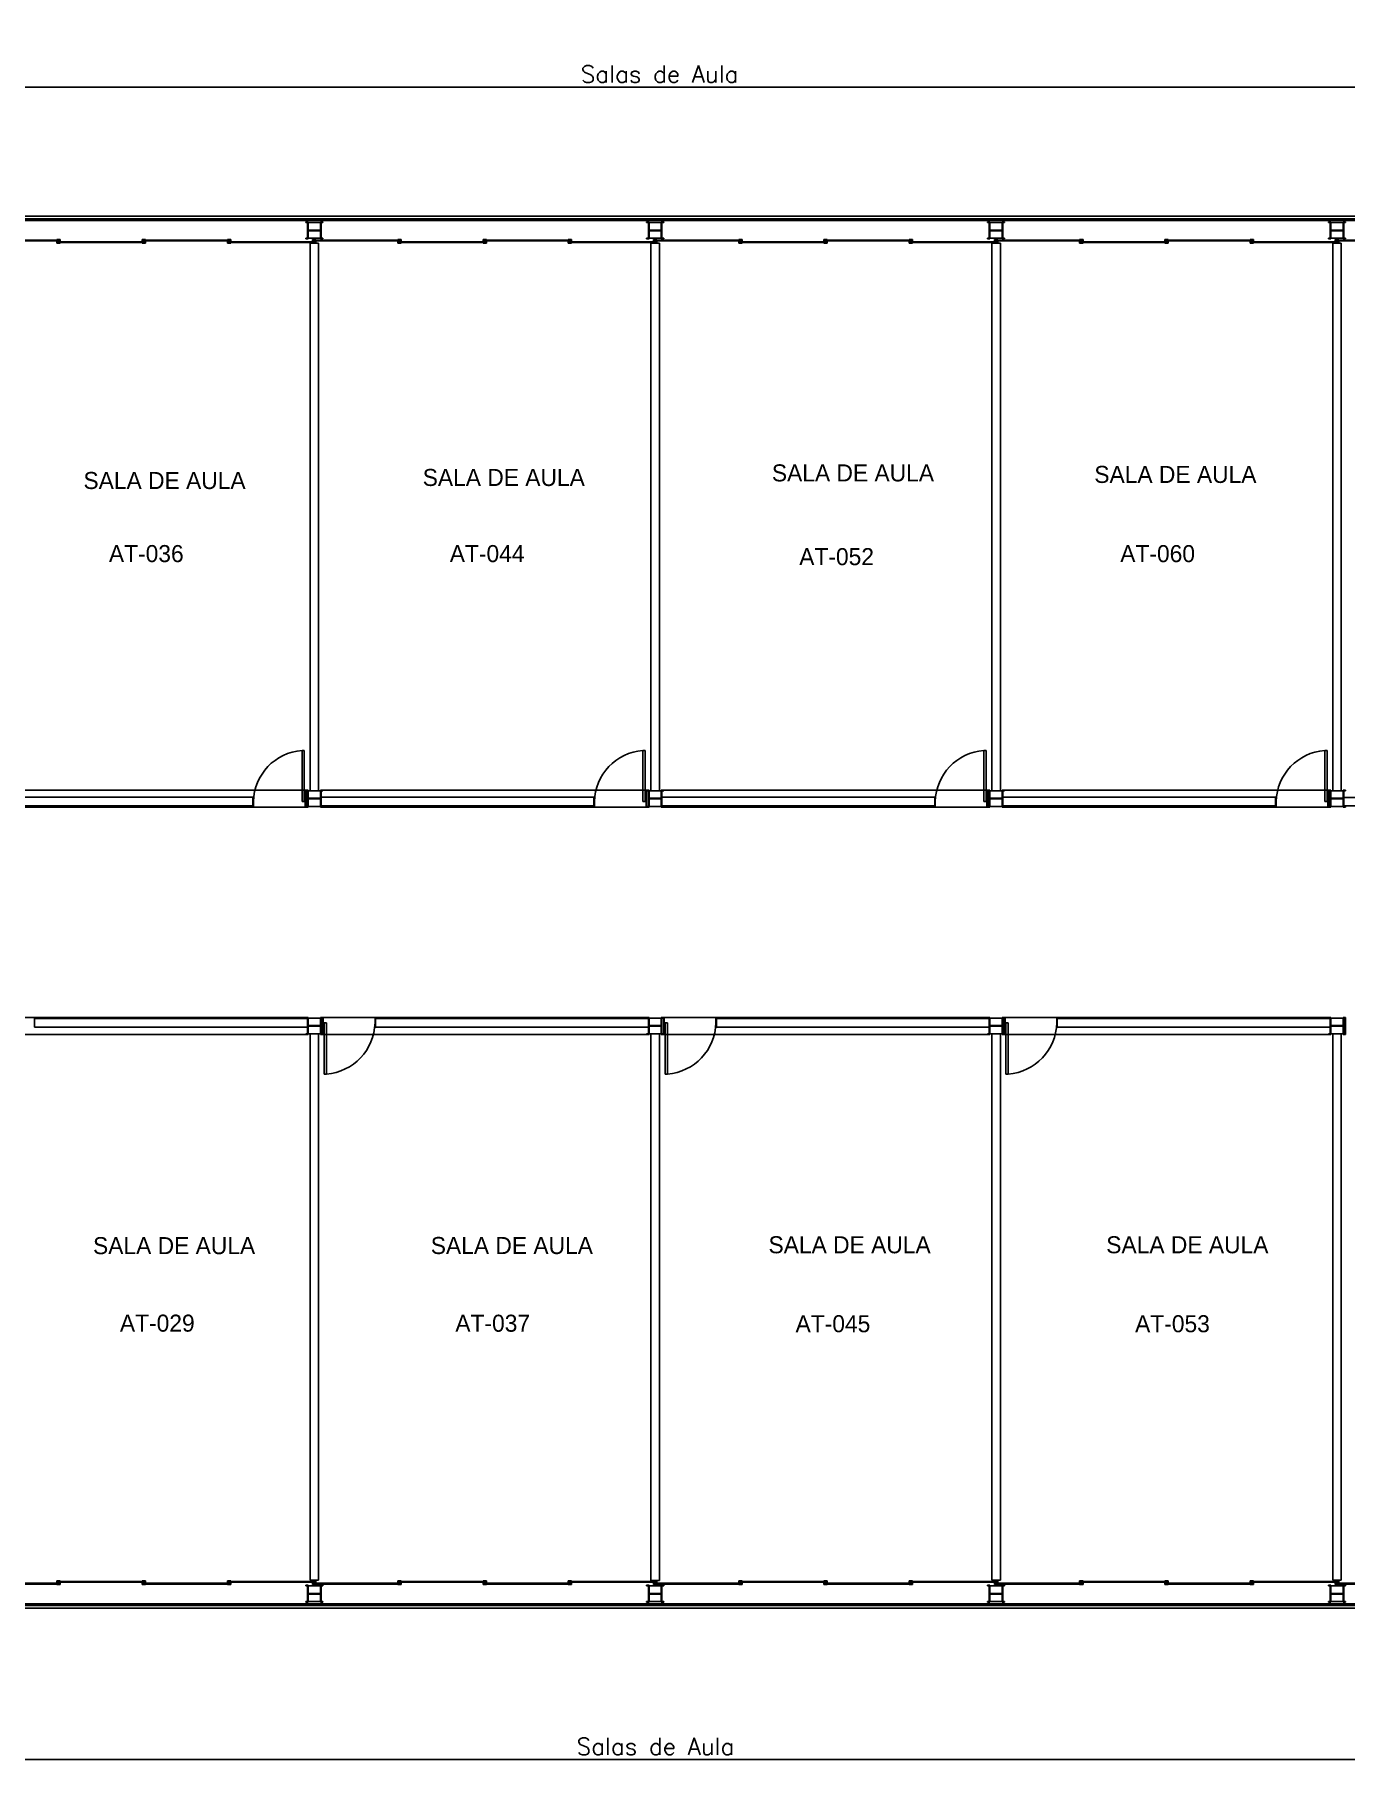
# Model space of a CAD drawing. Header units: millimetres. Extents: x 3281 to 3401, y 1379 to 1410.
# Drawn here: x 3303.32 to 3326.39, y 1379.64 to 1410 of the extents above; entities that cross this region are included whole.
import ezdxf
from ezdxf.enums import TextEntityAlignment as Align

# ---------------------------------------------------------------- set-up
doc = ezdxf.new("R2010")
doc.units = ezdxf.units.MM
for name, color, linetype in [('3', 2, 'Continuous'), ('MATRIZ', 2, 'Continuous'), ('MATRIZ-1', 1, 'Continuous'), ('TEXTO-CENTRO-CUSTO', 2, 'Continuous')]:
    doc.layers.add(name, color=color, linetype=linetype)
doc.styles.add('FONTE', font='FONTE.shx', dxfattribs={"height": 0.4})
doc.styles.add('ROMANS', font='simplex.shx', dxfattribs={"height": 0.3})
doc.dimstyles.new('1', dxfattribs={"dimtxt": 0.3, "dimasz": 0.18, "dimexe": 0.5, "dimexo": 1, "dimgap": 0.08, "dimtad": 1, "dimdec": 4, "dimzin": 12, "dimdsep": 46, "dimtxsty": 'ROMANS', "dimblk1": 'NONE', "dimblk2": 'NONE', "dimsah": 1, "dimcen": 0, "dimclrd": 2, "dimclre": 2, "dimclrt": 2, "dimadec": 0, "dimazin": 0, "dimtfac": 1, "dimtdec": 4, "dimtofl": 0, "dimtmove": 2, "dimatfit": 3, "dimldrblk": 'NONE', "dimfxl": 1, "dimtolj": 1, "dimtzin": 4, "dimarcsym": 0})

# ---------------------------------------------------------------- blocks, each defined once
blk = doc.blocks.new('*D33')
at = {"layer": 'DEFPOINTS', "color": 0, "linetype": 'Continuous', "transparency": 16777216}
for p in [(3290.313, 1409.069), (3290.313, 1406.799), (3338.322, 1406.799)]:
    blk.add_point(p, dxfattribs=at)
at = {"layer": 'TEXTO-CENTRO-CUSTO', "color": 2, "linetype": 'Continuous', "lineweight": -2, "transparency": 16777216}
for p, q in [((3290.313, 1407.799), (3290.313, 1409.569)), ((3338.322, 1407.799), (3338.322, 1409.569)), ((3338.322, 1409.069), (3290.313, 1409.069))]:
    blk.add_line(p, q, dxfattribs=at)
at = {"layer": 'TEXTO-CENTRO-CUSTO', "color": 2, "linetype": 'Continuous', "transparency": 16777216, "insert": (3314.318, 1409.299), "char_height": 0.3, "attachment_point": 5, "style": 'ROMANS'}
blk.add_mtext('\\A1;Salas de Aula', dxfattribs=at)
blk = doc.blocks.new('_NONE')
at = {"color": 0, "linetype": 'ByBlock'}
blk.add_circle((0, 0), 0.25, dxfattribs=at)

msp = doc.modelspace()

# ---------------------------------------------------------------- linework, layer by layer
msp.add_lwpolyline([(3281.08946, 1406.79859), (3401.38888, 1406.79859), (3401.38888, 1382.29859), (3281.08946, 1382.29859)], close=True)
at = {"layer": 'MATRIZ'}
for p, q in [((3308.16446, 1406.32423), (3308.16446, 1396.68659)), ((3308.31446, 1406.32423), (3308.16446, 1406.32423)), ((3308.31446, 1406.32423), (3308.31446, 1396.68659)), ((3314.16446, 1406.32374), (3314.16446, 1396.68659)), ((3314.31446, 1406.32374), (3314.16446, 1406.32374)), ((3314.31446, 1406.32374), (3314.31446, 1396.68659)), ((3320.16446, 1406.32487), (3320.16446, 1396.68659)), ((3320.31446, 1406.32487), (3320.16446, 1406.32487)), ((3320.31446, 1406.32487), (3320.31446, 1396.68659)), ((3326.16446, 1406.32487), (3326.16446, 1396.68621)), ((3326.31446, 1406.32487), (3326.16446, 1406.32487)), ((3326.31446, 1406.32487), (3326.31446, 1396.68621)), ((3308.02393, 1397.39611), (3308.06393, 1397.39611)), ((3308.02393, 1396.49611), (3308.02393, 1397.39611)), ((3308.06393, 1397.39611), (3308.06393, 1396.49611)), ((3314.02393, 1397.3953), (3314.06393, 1397.3953)), ((3314.02393, 1396.4953), (3314.02393, 1397.3953)), ((3314.06393, 1397.3953), (3314.06393, 1396.4953)), ((3320.02393, 1397.39611), (3320.06393, 1397.39611)), ((3320.02393, 1396.49611), (3320.02393, 1397.39611)), ((3320.06393, 1397.39611), (3320.06393, 1396.49611)), ((3326.02393, 1397.39611), (3326.06393, 1397.39611)), ((3326.02393, 1396.49611), (3326.02393, 1397.39611)), ((3326.06393, 1397.39611), (3326.06393, 1396.49611)), ((3308.08946, 1396.39859), (3308.08946, 1396.69859)), ((3308.08946, 1396.68659), (3308.08946, 1396.69859)), ((3308.08946, 1396.69859), (3308.13146, 1396.69859)), ((3308.08946, 1396.68659), (3308.11946, 1396.68659)), ((3308.11946, 1396.68659), (3308.11946, 1396.41059)), ((3308.13146, 1396.69859), (3308.13146, 1396.39859)), ((3308.13146, 1396.68659), (3308.34746, 1396.68659)), ((3308.34746, 1396.69859), (3308.34746, 1396.39859)), ((3308.34746, 1396.69859), (3308.38946, 1396.69859)), ((3308.35946, 1396.68659), (3308.35946, 1396.41059)), ((3308.35946, 1396.68659), (3308.38946, 1396.68659)), ((3308.38946, 1396.68659), (3308.38946, 1396.69859)), ((3314.08946, 1396.39859), (3314.08946, 1396.69859)), ((3314.08946, 1396.68659), (3314.08946, 1396.69859)), ((3314.08946, 1396.69859), (3314.13146, 1396.69859)), ((3314.08946, 1396.68659), (3314.11946, 1396.68659)), ((3314.11946, 1396.68659), (3314.11946, 1396.41059)), ((3314.13146, 1396.69859), (3314.13146, 1396.39859)), ((3314.13146, 1396.68659), (3314.34746, 1396.68659)), ((3314.34746, 1396.69859), (3314.34746, 1396.39859)), ((3314.34746, 1396.69859), (3314.38946, 1396.69859)), ((3314.35946, 1396.68659), (3314.35946, 1396.41059)), ((3314.35946, 1396.68659), (3314.38946, 1396.68659)), ((3314.38946, 1396.68659), (3314.38946, 1396.69859)), ((3320.08946, 1396.39859), (3320.08946, 1396.69859)), ((3320.08946, 1396.68659), (3320.08946, 1396.69859)), ((3320.08946, 1396.69859), (3320.13146, 1396.69859)), ((3320.08946, 1396.68659), (3320.11946, 1396.68659)), ((3320.11946, 1396.68659), (3320.11946, 1396.41059)), ((3320.13146, 1396.69859), (3320.13146, 1396.39859)), ((3320.13146, 1396.68659), (3320.34746, 1396.68659)), ((3320.34746, 1396.69859), (3320.34746, 1396.39859)), ((3320.34746, 1396.69859), (3320.38946, 1396.69859)), ((3320.35946, 1396.68659), (3320.35946, 1396.41059)), ((3320.35946, 1396.68659), (3320.38946, 1396.68659)), ((3320.38946, 1396.68659), (3320.38946, 1396.69859)), ((3326.08946, 1396.39821), (3326.08946, 1396.69821)), ((3326.08946, 1396.68621), (3326.08946, 1396.69821)), ((3326.08946, 1396.69821), (3326.13146, 1396.69821)), ((3326.08946, 1396.68621), (3326.11946, 1396.68621)), ((3326.11946, 1396.68621), (3326.11946, 1396.41021)), ((3326.13146, 1396.69821), (3326.13146, 1396.39821)), ((3326.13146, 1396.68621), (3326.34746, 1396.68621)), ((3326.34746, 1396.69821), (3326.34746, 1396.39821)), ((3326.34746, 1396.69821), (3326.38946, 1396.69821)), ((3326.35946, 1396.68621), (3326.35946, 1396.41021)), ((3326.35946, 1396.68621), (3326.38946, 1396.68621)), ((3326.38946, 1396.68621), (3326.38946, 1396.69821)), ((3307.15957, 1396.57059), (3302.35946, 1396.57059)), ((3307.15957, 1396.42059), (3302.35946, 1396.42059)), ((3307.15957, 1396.57059), (3307.15957, 1396.42059)), ((3307.16457, 1396.57653), (3307.16957, 1396.57653)), ((3307.16457, 1396.57653), (3307.16457, 1396.41653)), ((3307.16457, 1396.41653), (3307.16957, 1396.41653)), ((3307.16957, 1396.57653), (3307.16957, 1396.41653)), ((3308.06393, 1396.49611), (3308.02393, 1396.49611)), ((3308.07946, 1396.57653), (3308.08446, 1396.57653)), ((3308.07946, 1396.57653), (3308.07946, 1396.41653)), ((3308.07946, 1396.41653), (3308.08446, 1396.41653)), ((3308.08446, 1396.57653), (3308.08446, 1396.41653)), ((3308.11946, 1396.41059), (3308.08946, 1396.41059)), ((3308.08946, 1396.39859), (3308.08946, 1396.41059)), ((3308.13146, 1396.39859), (3308.08946, 1396.39859)), ((3308.13146, 1396.55459), (3308.34746, 1396.55459)), ((3308.13146, 1396.54259), (3308.34746, 1396.54259)), ((3308.13146, 1396.41059), (3308.34746, 1396.41059)), ((3308.38946, 1396.39859), (3308.34746, 1396.39859)), ((3308.35946, 1396.57059), (3313.15957, 1396.57059)), ((3308.35946, 1396.42059), (3313.15957, 1396.42059)), ((3308.38946, 1396.41059), (3308.35946, 1396.41059)), ((3308.38946, 1396.39859), (3308.38946, 1396.41059)), ((3313.15957, 1396.57059), (3313.15957, 1396.42059)), ((3313.16457, 1396.57573), (3313.16457, 1396.41573)), ((3313.16457, 1396.57573), (3313.16957, 1396.57573)), ((3313.16457, 1396.41573), (3313.16957, 1396.41573)), ((3313.16957, 1396.57573), (3313.16957, 1396.41573)), ((3314.06393, 1396.4953), (3314.02393, 1396.4953)), ((3314.07946, 1396.57573), (3314.08446, 1396.57573)), ((3314.07946, 1396.57573), (3314.07946, 1396.41573)), ((3314.07946, 1396.41573), (3314.08446, 1396.41573)), ((3314.08446, 1396.57573), (3314.08446, 1396.41573)), ((3314.11946, 1396.41059), (3314.08946, 1396.41059)), ((3314.08946, 1396.39859), (3314.08946, 1396.41059)), ((3314.13146, 1396.39859), (3314.08946, 1396.39859)), ((3314.13146, 1396.55459), (3314.34746, 1396.55459)), ((3314.13146, 1396.54259), (3314.34746, 1396.54259)), ((3314.13146, 1396.41059), (3314.34746, 1396.41059)), ((3314.38946, 1396.39859), (3314.34746, 1396.39859)), ((3319.15957, 1396.57125), (3314.35946, 1396.57125)), ((3319.15957, 1396.42125), (3314.35946, 1396.42125)), ((3314.38946, 1396.41059), (3314.35946, 1396.41059)), ((3314.38946, 1396.39859), (3314.38946, 1396.41059)), ((3319.15957, 1396.57125), (3319.15957, 1396.42125)), ((3319.16457, 1396.57653), (3319.16457, 1396.41653)), ((3319.16457, 1396.57653), (3319.16957, 1396.57653)), ((3319.16457, 1396.41653), (3319.16957, 1396.41653)), ((3319.16957, 1396.57653), (3319.16957, 1396.41653)), ((3320.06393, 1396.49611), (3320.02393, 1396.49611)), ((3320.07946, 1396.57653), (3320.08446, 1396.57653)), ((3320.07946, 1396.57653), (3320.07946, 1396.41653)), ((3320.07946, 1396.41653), (3320.08446, 1396.41653)), ((3320.08446, 1396.57653), (3320.08446, 1396.41653)), ((3320.11946, 1396.41059), (3320.08946, 1396.41059)), ((3320.08946, 1396.39859), (3320.08946, 1396.41059)), ((3320.13146, 1396.39859), (3320.08946, 1396.39859)), ((3320.13146, 1396.55459), (3320.34746, 1396.55459)), ((3320.13146, 1396.54259), (3320.34746, 1396.54259)), ((3320.13146, 1396.41059), (3320.34746, 1396.41059)), ((3320.38946, 1396.39859), (3320.34746, 1396.39859)), ((3320.35946, 1396.57125), (3325.15957, 1396.57125)), ((3320.35946, 1396.42125), (3325.15957, 1396.42125)), ((3320.38946, 1396.41059), (3320.35946, 1396.41059)), ((3320.38946, 1396.39859), (3320.38946, 1396.41059)), ((3325.15957, 1396.57125), (3325.15957, 1396.42125)), ((3325.16457, 1396.57653), (3325.16457, 1396.41653)), ((3325.16457, 1396.57653), (3325.16957, 1396.57653)), ((3325.16457, 1396.41653), (3325.16957, 1396.41653)), ((3325.16957, 1396.57653), (3325.16957, 1396.41653)), ((3326.06393, 1396.49611), (3326.02393, 1396.49611)), ((3326.07946, 1396.57653), (3326.08446, 1396.57653)), ((3326.07946, 1396.57653), (3326.07946, 1396.41653)), ((3326.07946, 1396.41653), (3326.08446, 1396.41653)), ((3326.08446, 1396.57653), (3326.08446, 1396.41653)), ((3326.11946, 1396.41021), (3326.08946, 1396.41021)), ((3326.08946, 1396.39821), (3326.08946, 1396.41021)), ((3326.13146, 1396.39821), (3326.08946, 1396.39821)), ((3326.13146, 1396.55421), (3326.34746, 1396.55421)), ((3326.13146, 1396.54221), (3326.34746, 1396.54221)), ((3326.13146, 1396.41021), (3326.34746, 1396.41021)), ((3326.38946, 1396.39821), (3326.34746, 1396.39821)), ((3331.15957, 1396.57021), (3326.35946, 1396.57021)), ((3331.15957, 1396.42021), (3326.35946, 1396.42021)), ((3326.38946, 1396.41021), (3326.35946, 1396.41021)), ((3326.38946, 1396.39821), (3326.38946, 1396.41021)), ((3303.31727, 1392.67622), (3303.31727, 1392.52622)), ((3303.31727, 1392.67622), (3308.11946, 1392.67622)), ((3308.08946, 1392.68622), (3308.08946, 1392.69822)), ((3308.08946, 1392.69822), (3308.13146, 1392.69822)), ((3308.08946, 1392.68622), (3308.11946, 1392.68622)), ((3308.11946, 1392.68622), (3308.11946, 1392.41022)), ((3308.13146, 1392.69822), (3308.13146, 1392.39822)), ((3308.13146, 1392.68622), (3308.34746, 1392.68622)), ((3308.34746, 1392.69822), (3308.38946, 1392.69822)), ((3308.34746, 1392.69822), (3308.34746, 1392.39822)), ((3308.35946, 1392.68622), (3308.35946, 1392.41022)), ((3308.35946, 1392.68622), (3308.38946, 1392.68622)), ((3308.38946, 1392.68622), (3308.38946, 1392.69822)), ((3308.38946, 1392.68622), (3308.38946, 1392.41022)), ((3308.39339, 1392.52021), (3308.39339, 1392.68021)), ((3308.39839, 1392.68021), (3308.39339, 1392.68021)), ((3308.39839, 1392.52021), (3308.39839, 1392.68021)), ((3309.31329, 1392.68021), (3309.30829, 1392.68021)), ((3309.30829, 1392.52021), (3309.30829, 1392.68021)), ((3309.31329, 1392.52021), (3309.31329, 1392.68021)), ((3309.31727, 1392.67621), (3309.31727, 1392.52621)), ((3314.11946, 1392.67621), (3309.31727, 1392.67621)), ((3314.08946, 1392.68621), (3314.08946, 1392.69821)), ((3314.08946, 1392.69821), (3314.13146, 1392.69821)), ((3314.08946, 1392.68621), (3314.11946, 1392.68621)), ((3314.11946, 1392.68621), (3314.11946, 1392.41021)), ((3314.13146, 1392.69821), (3314.13146, 1392.39821)), ((3314.13146, 1392.68621), (3314.34746, 1392.68621)), ((3314.34746, 1392.69821), (3314.38946, 1392.69821)), ((3314.34746, 1392.69821), (3314.34746, 1392.39821)), ((3314.35946, 1392.68621), (3314.35946, 1392.41021)), ((3314.35946, 1392.68621), (3314.38946, 1392.68621)), ((3314.38946, 1392.68621), (3314.38946, 1392.69821)), ((3314.38946, 1392.68621), (3314.38946, 1392.41021)), ((3314.39339, 1392.5202), (3314.39339, 1392.6802)), ((3314.39839, 1392.6802), (3314.39339, 1392.6802)), ((3314.39839, 1392.5202), (3314.39839, 1392.6802)), ((3315.31329, 1392.6802), (3315.30829, 1392.6802)), ((3315.30829, 1392.5202), (3315.30829, 1392.6802)), ((3315.31329, 1392.5202), (3315.31329, 1392.6802)), ((3315.31727, 1392.67621), (3320.11946, 1392.67621)), ((3315.31727, 1392.67621), (3315.31727, 1392.52621)), ((3320.08946, 1392.68621), (3320.08946, 1392.69821)), ((3320.08946, 1392.69821), (3320.13146, 1392.69821)), ((3320.08946, 1392.68621), (3320.11946, 1392.68621)), ((3320.11946, 1392.68621), (3320.11946, 1392.41021)), ((3320.13146, 1392.69821), (3320.13146, 1392.39821)), ((3320.13146, 1392.68621), (3320.34746, 1392.68621)), ((3320.34746, 1392.69821), (3320.38946, 1392.69821)), ((3320.34746, 1392.69821), (3320.34746, 1392.39821)), ((3320.35946, 1392.68621), (3320.35946, 1392.41021)), ((3320.35946, 1392.68621), (3320.38946, 1392.68621)), ((3320.38946, 1392.68621), (3320.38946, 1392.69821)), ((3320.38946, 1392.68621), (3320.38946, 1392.41021)), ((3320.39339, 1392.5202), (3320.39339, 1392.6802)), ((3320.39839, 1392.6802), (3320.39339, 1392.6802)), ((3320.39839, 1392.5202), (3320.39839, 1392.6802)), ((3321.31329, 1392.6802), (3321.30829, 1392.6802)), ((3321.30829, 1392.5202), (3321.30829, 1392.6802)), ((3321.31329, 1392.5202), (3321.31329, 1392.6802)), ((3326.11946, 1392.6762), (3321.31727, 1392.6762)), ((3321.31727, 1392.6762), (3321.31727, 1392.5262)), ((3326.08946, 1392.6862), (3326.08946, 1392.6982)), ((3326.08946, 1392.6982), (3326.13146, 1392.6982)), ((3326.08946, 1392.6862), (3326.11946, 1392.6862)), ((3326.11946, 1392.6862), (3326.11946, 1392.4102)), ((3326.13146, 1392.6982), (3326.13146, 1392.3982)), ((3326.13146, 1392.6862), (3326.34746, 1392.6862)), ((3326.34746, 1392.6982), (3326.38946, 1392.6982)), ((3326.34746, 1392.6982), (3326.34746, 1392.3982)), ((3326.35946, 1392.6862), (3326.35946, 1392.4102)), ((3326.35946, 1392.6862), (3326.38946, 1392.6862)), ((3326.38946, 1392.6862), (3326.38946, 1392.6982)), ((3326.38946, 1392.6862), (3326.38946, 1392.4102)), ((3303.31727, 1392.52622), (3308.11946, 1392.52622)), ((3308.11946, 1392.41022), (3308.08946, 1392.41022)), ((3308.08946, 1392.39822), (3308.08946, 1392.41022)), ((3308.13146, 1392.39822), (3308.08946, 1392.39822)), ((3308.13146, 1392.55422), (3308.34746, 1392.55422)), ((3308.13146, 1392.54222), (3308.34746, 1392.54222)), ((3308.13146, 1392.41022), (3308.34746, 1392.41022)), ((3308.16446, 1382.78971), (3308.16446, 1392.41022)), ((3308.31446, 1392.41022), (3308.31446, 1382.78971)), ((3308.38946, 1392.39822), (3308.34746, 1392.39822)), ((3308.38946, 1392.41022), (3308.35946, 1392.41022)), ((3308.38946, 1392.39822), (3308.38946, 1392.41022)), ((3308.39839, 1392.52021), (3308.39339, 1392.52021)), ((3308.41392, 1392.60064), (3308.45392, 1392.60064)), ((3308.41392, 1391.70064), (3308.41392, 1392.60064)), ((3308.45392, 1392.60064), (3308.45392, 1391.70064)), ((3309.31329, 1392.52021), (3309.30829, 1392.52021)), ((3314.11946, 1392.52621), (3309.31727, 1392.52621)), ((3314.11946, 1392.41021), (3314.08946, 1392.41021)), ((3314.08946, 1392.39821), (3314.08946, 1392.41021)), ((3314.13146, 1392.39821), (3314.08946, 1392.39821)), ((3314.13146, 1392.55421), (3314.34746, 1392.55421)), ((3314.13146, 1392.54221), (3314.34746, 1392.54221)), ((3314.13146, 1392.41021), (3314.34746, 1392.41021)), ((3314.16446, 1392.41021), (3314.16446, 1382.7862)), ((3314.31446, 1382.7862), (3314.31446, 1392.41021)), ((3314.38946, 1392.39821), (3314.34746, 1392.39821)), ((3314.38946, 1392.41021), (3314.35946, 1392.41021)), ((3314.38946, 1392.39821), (3314.38946, 1392.41021)), ((3314.39839, 1392.5202), (3314.39339, 1392.5202)), ((3314.41392, 1392.60063), (3314.45392, 1392.60063)), ((3314.41392, 1391.70063), (3314.41392, 1392.60063)), ((3314.45392, 1392.60063), (3314.45392, 1391.70063)), ((3315.31329, 1392.5202), (3315.30829, 1392.5202)), ((3315.31727, 1392.52621), (3320.11946, 1392.52621)), ((3320.08946, 1392.39821), (3320.08946, 1392.41021)), ((3320.11946, 1392.41021), (3320.08946, 1392.41021)), ((3320.08946, 1392.39821), (3320.08946, 1392.41021)), ((3320.13146, 1392.39821), (3320.08946, 1392.39821)), ((3320.13146, 1392.39821), (3320.08946, 1392.39821)), ((3320.13146, 1392.55421), (3320.34746, 1392.55421)), ((3320.13146, 1392.54221), (3320.34746, 1392.54221)), ((3320.13146, 1392.41021), (3320.34746, 1392.41021)), ((3320.16446, 1392.41021), (3320.16446, 1382.79307)), ((3320.31446, 1382.79307), (3320.31446, 1392.41021)), ((3320.38946, 1392.39821), (3320.34746, 1392.39821)), ((3320.38946, 1392.41021), (3320.35946, 1392.41021)), ((3320.38946, 1392.39821), (3320.38946, 1392.41021)), ((3320.39839, 1392.5202), (3320.39339, 1392.5202)), ((3320.41392, 1392.60062), (3320.45392, 1392.60062)), ((3320.41392, 1391.70062), (3320.41392, 1392.60062)), ((3320.45392, 1392.60062), (3320.45392, 1391.70062)), ((3321.31329, 1392.5202), (3321.30829, 1392.5202)), ((3326.11946, 1392.5262), (3321.31727, 1392.5262)), ((3326.11946, 1392.4102), (3326.08946, 1392.4102)), ((3326.08946, 1392.3982), (3326.08946, 1392.4102)), ((3326.13146, 1392.3982), (3326.08946, 1392.3982)), ((3326.13146, 1392.5542), (3326.34746, 1392.5542)), ((3326.13146, 1392.5422), (3326.34746, 1392.5422)), ((3326.13146, 1392.4102), (3326.34746, 1392.4102)), ((3326.16446, 1392.4102), (3326.16446, 1382.79307)), ((3326.31446, 1382.79307), (3326.31446, 1392.4102)), ((3326.38946, 1392.3982), (3326.34746, 1392.3982)), ((3326.38946, 1392.4102), (3326.35946, 1392.4102)), ((3326.38946, 1392.3982), (3326.38946, 1392.4102)), ((3308.45392, 1391.70064), (3308.41392, 1391.70064)), ((3314.45392, 1391.70063), (3314.41392, 1391.70063)), ((3320.45392, 1391.70062), (3320.41392, 1391.70062)), ((3308.16446, 1382.78971), (3308.31446, 1382.78971)), ((3314.16446, 1382.7862), (3314.31446, 1382.7862)), ((3320.16446, 1382.79307), (3320.31446, 1382.79307)), ((3326.16446, 1382.79307), (3326.31446, 1382.79307))]:
    msp.add_line(p, q, dxfattribs=at)
for centre, start, end in [((3308.09339, 1396.47464), 94.310497, 178.642288), ((3314.09339, 1396.47383), 94.310497, 178.642288), ((3320.09339, 1396.47464), 94.310497, 178.642288), ((3326.09339, 1396.47464), 94.310497, 178.642288), ((3308.38447, 1392.62211), 274.310497, 358.642288), ((3314.38447, 1392.6221), 274.310497, 358.642288), ((3320.38447, 1392.62209), 274.310497, 358.642288)]:
    msp.add_arc(centre, 0.92408, start, end, dxfattribs=at)
at = {"layer": 'MATRIZ-1'}
for p, q in [((3401.38888, 1406.79859), (3281.08946, 1406.79859)), ((3363.73388, 1406.75343), (3281.08946, 1406.75343)), ((3363.73388, 1406.72343), (3281.08946, 1406.72343)), ((3308.08946, 1406.68659), (3308.08946, 1406.69859)), ((3308.08946, 1406.69859), (3308.13146, 1406.69859)), ((3308.08946, 1406.68659), (3308.11946, 1406.68659)), ((3308.11946, 1406.68659), (3308.11946, 1406.41059)), ((3308.13146, 1406.69859), (3308.13146, 1406.39859)), ((3308.13146, 1406.68659), (3308.34746, 1406.68659)), ((3308.34746, 1406.69859), (3308.34746, 1406.39859)), ((3308.34746, 1406.69859), (3308.38946, 1406.69859)), ((3308.35946, 1406.68659), (3308.35946, 1406.41059)), ((3308.35946, 1406.68659), (3308.38946, 1406.68659)), ((3308.38946, 1406.68659), (3308.38946, 1406.69859)), ((3314.08946, 1406.68659), (3314.08946, 1406.69859)), ((3314.08946, 1406.69859), (3314.13146, 1406.69859)), ((3314.08946, 1406.68659), (3314.11946, 1406.68659)), ((3314.11946, 1406.68659), (3314.11946, 1406.41059)), ((3314.13146, 1406.69859), (3314.13146, 1406.39859)), ((3314.13146, 1406.68659), (3314.34746, 1406.68659)), ((3314.34746, 1406.69859), (3314.34746, 1406.39859)), ((3314.34746, 1406.69859), (3314.38946, 1406.69859)), ((3314.35946, 1406.68659), (3314.35946, 1406.41059)), ((3314.35946, 1406.68659), (3314.38946, 1406.68659)), ((3314.38946, 1406.68659), (3314.38946, 1406.69859)), ((3320.08946, 1406.68659), (3320.08946, 1406.69859)), ((3320.08946, 1406.69859), (3320.13146, 1406.69859)), ((3320.08946, 1406.68659), (3320.11946, 1406.68659)), ((3320.11946, 1406.68659), (3320.11946, 1406.41059)), ((3320.13146, 1406.69859), (3320.13146, 1406.39859)), ((3320.13146, 1406.68659), (3320.34746, 1406.68659)), ((3320.34746, 1406.69859), (3320.34746, 1406.39859)), ((3320.34746, 1406.69859), (3320.38946, 1406.69859)), ((3320.35946, 1406.68659), (3320.35946, 1406.41059)), ((3320.35946, 1406.68659), (3320.38946, 1406.68659)), ((3320.38946, 1406.68659), (3320.38946, 1406.69859)), ((3326.08946, 1406.68659), (3326.08946, 1406.69859)), ((3326.08946, 1406.69859), (3326.13146, 1406.69859)), ((3326.08946, 1406.68659), (3326.11946, 1406.68659)), ((3326.11946, 1406.68659), (3326.11946, 1406.41059)), ((3326.13146, 1406.69859), (3326.13146, 1406.39859)), ((3326.13146, 1406.68659), (3326.34746, 1406.68659)), ((3326.34746, 1406.69859), (3326.34746, 1406.39859)), ((3326.34746, 1406.69859), (3326.38946, 1406.69859)), ((3326.35946, 1406.68659), (3326.35946, 1406.41059)), ((3326.35946, 1406.68659), (3326.38946, 1406.68659)), ((3326.38946, 1406.68659), (3326.38946, 1406.69859)), ((3303.76246, 1406.37925), (3302.21646, 1406.37925)), ((3303.76246, 1406.36325), (3302.21646, 1406.36325)), ((3303.76946, 1406.38625), (3303.70946, 1406.38625)), ((3303.70946, 1406.35625), (3303.76946, 1406.35625)), ((3303.70946, 1406.32625), (3303.70946, 1406.35625)), ((3303.76946, 1406.32625), (3303.70946, 1406.32625)), ((3303.71646, 1406.34925), (3303.71646, 1406.33325)), ((3305.26246, 1406.34925), (3303.71646, 1406.34925)), ((3305.26246, 1406.33325), (3303.71646, 1406.33325)), ((3303.76246, 1406.36325), (3303.76246, 1406.37925)), ((3303.76946, 1406.35625), (3303.76946, 1406.38625)), ((3305.20946, 1406.38625), (3305.26946, 1406.38625)), ((3305.20946, 1406.35625), (3305.20946, 1406.38625)), ((3305.26946, 1406.35625), (3305.20946, 1406.35625)), ((3305.20946, 1406.32625), (3305.26946, 1406.32625)), ((3306.76246, 1406.37925), (3305.21646, 1406.37925)), ((3305.21646, 1406.36325), (3305.21646, 1406.37925)), ((3306.76246, 1406.36325), (3305.21646, 1406.36325)), ((3305.26246, 1406.34925), (3305.26246, 1406.33325)), ((3305.26946, 1406.32625), (3305.26946, 1406.35625)), ((3306.76946, 1406.38625), (3306.70946, 1406.38625)), ((3306.70946, 1406.35625), (3306.76946, 1406.35625)), ((3306.70946, 1406.32625), (3306.70946, 1406.35625)), ((3306.76946, 1406.32625), (3306.70946, 1406.32625)), ((3306.71646, 1406.34925), (3306.71646, 1406.33325)), ((3308.26246, 1406.34925), (3306.71646, 1406.34925)), ((3308.26246, 1406.33325), (3306.71646, 1406.33325)), ((3306.76246, 1406.36325), (3306.76246, 1406.37925)), ((3306.76946, 1406.35625), (3306.76946, 1406.38625)), ((3308.11946, 1406.41059), (3308.08946, 1406.41059)), ((3308.08946, 1406.39859), (3308.08946, 1406.41059)), ((3308.13146, 1406.39859), (3308.08946, 1406.39859)), ((3308.13146, 1406.55459), (3308.34746, 1406.55459)), ((3308.13146, 1406.54259), (3308.34746, 1406.54259)), ((3308.13146, 1406.41059), (3308.34746, 1406.41059)), ((3308.20946, 1406.38625), (3308.26946, 1406.38625)), ((3308.20946, 1406.35625), (3308.20946, 1406.38625)), ((3308.26946, 1406.35625), (3308.20946, 1406.35625)), ((3308.20946, 1406.32625), (3308.26946, 1406.32625)), ((3309.76246, 1406.37925), (3308.21646, 1406.37925)), ((3308.21646, 1406.36325), (3308.21646, 1406.37925)), ((3309.76246, 1406.36325), (3308.21646, 1406.36325)), ((3308.26246, 1406.34925), (3308.26246, 1406.33325)), ((3308.26946, 1406.32625), (3308.26946, 1406.35625)), ((3308.38946, 1406.39859), (3308.34746, 1406.39859)), ((3308.38946, 1406.41059), (3308.35946, 1406.41059)), ((3308.38946, 1406.39859), (3308.38946, 1406.41059)), ((3309.76946, 1406.38625), (3309.70946, 1406.38625)), ((3309.70946, 1406.35625), (3309.76946, 1406.35625)), ((3309.70946, 1406.32625), (3309.70946, 1406.35625)), ((3309.76946, 1406.32625), (3309.70946, 1406.32625)), ((3309.71646, 1406.34925), (3309.71646, 1406.33325)), ((3311.26246, 1406.34925), (3309.71646, 1406.34925)), ((3311.26246, 1406.33325), (3309.71646, 1406.33325)), ((3309.76246, 1406.36325), (3309.76246, 1406.37925)), ((3309.76946, 1406.35625), (3309.76946, 1406.38625)), ((3311.20946, 1406.38625), (3311.26946, 1406.38625)), ((3311.20946, 1406.35625), (3311.20946, 1406.38625)), ((3311.26946, 1406.35625), (3311.20946, 1406.35625)), ((3311.20946, 1406.32625), (3311.26946, 1406.32625)), ((3311.21646, 1406.36325), (3311.21646, 1406.37925)), ((3312.76246, 1406.37925), (3311.21646, 1406.37925)), ((3312.76246, 1406.36325), (3311.21646, 1406.36325)), ((3311.26246, 1406.34925), (3311.26246, 1406.33325)), ((3311.26946, 1406.32625), (3311.26946, 1406.35625)), ((3312.76946, 1406.38625), (3312.70946, 1406.38625)), ((3312.70946, 1406.35625), (3312.76946, 1406.35625)), ((3312.70946, 1406.32625), (3312.70946, 1406.35625)), ((3312.76946, 1406.32625), (3312.70946, 1406.32625)), ((3314.26246, 1406.34925), (3312.71646, 1406.34925)), ((3312.71646, 1406.34925), (3312.71646, 1406.33325)), ((3314.26246, 1406.33325), (3312.71646, 1406.33325)), ((3312.76246, 1406.36325), (3312.76246, 1406.37925)), ((3312.76946, 1406.35625), (3312.76946, 1406.38625)), ((3314.11946, 1406.41059), (3314.08946, 1406.41059)), ((3314.08946, 1406.39859), (3314.08946, 1406.41059)), ((3314.13146, 1406.39859), (3314.08946, 1406.39859)), ((3314.13146, 1406.55459), (3314.34746, 1406.55459)), ((3314.13146, 1406.54259), (3314.34746, 1406.54259)), ((3314.13146, 1406.41059), (3314.34746, 1406.41059)), ((3314.20946, 1406.38625), (3314.26946, 1406.38625)), ((3314.20946, 1406.35625), (3314.20946, 1406.38625)), ((3314.26946, 1406.35625), (3314.20946, 1406.35625)), ((3314.20946, 1406.32625), (3314.26946, 1406.32625)), ((3315.76246, 1406.37925), (3314.21646, 1406.37925)), ((3314.21646, 1406.36325), (3314.21646, 1406.37925)), ((3315.76246, 1406.36325), (3314.21646, 1406.36325)), ((3314.26246, 1406.34925), (3314.26246, 1406.33325)), ((3314.26946, 1406.32625), (3314.26946, 1406.35625)), ((3314.38946, 1406.39859), (3314.34746, 1406.39859)), ((3314.38946, 1406.41059), (3314.35946, 1406.41059)), ((3314.38946, 1406.39859), (3314.38946, 1406.41059)), ((3315.76946, 1406.38625), (3315.70946, 1406.38625)), ((3315.70946, 1406.35625), (3315.76946, 1406.35625)), ((3315.70946, 1406.32625), (3315.70946, 1406.35625)), ((3315.76946, 1406.32625), (3315.70946, 1406.32625)), ((3315.71646, 1406.34925), (3315.71646, 1406.33325)), ((3317.26246, 1406.34925), (3315.71646, 1406.34925)), ((3317.26246, 1406.33325), (3315.71646, 1406.33325)), ((3315.76246, 1406.36325), (3315.76246, 1406.37925)), ((3315.76946, 1406.35625), (3315.76946, 1406.38625)), ((3317.20946, 1406.38625), (3317.26946, 1406.38625)), ((3317.20946, 1406.35625), (3317.20946, 1406.38625)), ((3317.26946, 1406.35625), (3317.20946, 1406.35625)), ((3317.20946, 1406.32625), (3317.26946, 1406.32625)), ((3317.21646, 1406.36325), (3317.21646, 1406.37925)), ((3318.76246, 1406.37925), (3317.21646, 1406.37925)), ((3318.76246, 1406.36325), (3317.21646, 1406.36325)), ((3317.26246, 1406.34925), (3317.26246, 1406.33325)), ((3317.26946, 1406.32625), (3317.26946, 1406.35625)), ((3318.76946, 1406.38625), (3318.70946, 1406.38625)), ((3318.70946, 1406.35625), (3318.76946, 1406.35625)), ((3318.70946, 1406.32625), (3318.70946, 1406.35625)), ((3318.76946, 1406.32625), (3318.70946, 1406.32625)), ((3320.26246, 1406.34925), (3318.71646, 1406.34925)), ((3318.71646, 1406.34925), (3318.71646, 1406.33325)), ((3320.26246, 1406.33325), (3318.71646, 1406.33325)), ((3318.76246, 1406.36325), (3318.76246, 1406.37925)), ((3318.76946, 1406.35625), (3318.76946, 1406.38625)), ((3320.11946, 1406.41059), (3320.08946, 1406.41059)), ((3320.08946, 1406.39859), (3320.08946, 1406.41059)), ((3320.13146, 1406.39859), (3320.08946, 1406.39859)), ((3320.13146, 1406.55459), (3320.34746, 1406.55459)), ((3320.13146, 1406.54259), (3320.34746, 1406.54259)), ((3320.13146, 1406.41059), (3320.34746, 1406.41059)), ((3320.20946, 1406.38625), (3320.26946, 1406.38625)), ((3320.20946, 1406.35625), (3320.20946, 1406.38625)), ((3320.26946, 1406.35625), (3320.20946, 1406.35625)), ((3320.20946, 1406.32625), (3320.26946, 1406.32625)), ((3321.76246, 1406.37925), (3320.21646, 1406.37925)), ((3320.21646, 1406.36325), (3320.21646, 1406.37925)), ((3321.76246, 1406.36325), (3320.21646, 1406.36325)), ((3320.26246, 1406.34925), (3320.26246, 1406.33325)), ((3320.26946, 1406.32625), (3320.26946, 1406.35625)), ((3320.38946, 1406.39859), (3320.34746, 1406.39859)), ((3320.38946, 1406.41059), (3320.35946, 1406.41059)), ((3320.38946, 1406.39859), (3320.38946, 1406.41059)), ((3321.76946, 1406.38625), (3321.70946, 1406.38625)), ((3321.70946, 1406.35625), (3321.76946, 1406.35625)), ((3321.70946, 1406.32625), (3321.70946, 1406.35625)), ((3321.76946, 1406.32625), (3321.70946, 1406.32625)), ((3323.26246, 1406.34925), (3321.71646, 1406.34925)), ((3321.71646, 1406.34925), (3321.71646, 1406.33325)), ((3323.26246, 1406.33325), (3321.71646, 1406.33325)), ((3321.76246, 1406.36325), (3321.76246, 1406.37925)), ((3321.76946, 1406.35625), (3321.76946, 1406.38625)), ((3323.20946, 1406.38625), (3323.26946, 1406.38625)), ((3323.20946, 1406.35625), (3323.20946, 1406.38625)), ((3323.26946, 1406.35625), (3323.20946, 1406.35625)), ((3323.20946, 1406.32625), (3323.26946, 1406.32625)), ((3324.76246, 1406.37925), (3323.21646, 1406.37925)), ((3323.21646, 1406.36325), (3323.21646, 1406.37925)), ((3324.76246, 1406.36325), (3323.21646, 1406.36325)), ((3323.26246, 1406.34925), (3323.26246, 1406.33325)), ((3323.26946, 1406.32625), (3323.26946, 1406.35625)), ((3324.76946, 1406.38625), (3324.70946, 1406.38625)), ((3324.70946, 1406.35625), (3324.76946, 1406.35625)), ((3324.70946, 1406.32625), (3324.70946, 1406.35625)), ((3324.76946, 1406.32625), (3324.70946, 1406.32625)), ((3324.71646, 1406.34925), (3324.71646, 1406.33325)), ((3326.26246, 1406.34925), (3324.71646, 1406.34925)), ((3326.26246, 1406.33325), (3324.71646, 1406.33325)), ((3324.76246, 1406.36325), (3324.76246, 1406.37925)), ((3324.76946, 1406.35625), (3324.76946, 1406.38625)), ((3326.11946, 1406.41059), (3326.08946, 1406.41059)), ((3326.08946, 1406.39859), (3326.08946, 1406.41059)), ((3326.13146, 1406.39859), (3326.08946, 1406.39859)), ((3326.13146, 1406.55459), (3326.34746, 1406.55459)), ((3326.13146, 1406.54259), (3326.34746, 1406.54259)), ((3326.13146, 1406.41059), (3326.34746, 1406.41059)), ((3326.20946, 1406.38625), (3326.26946, 1406.38625)), ((3326.20946, 1406.35625), (3326.20946, 1406.38625)), ((3326.26946, 1406.35625), (3326.20946, 1406.35625)), ((3326.20946, 1406.32625), (3326.26946, 1406.32625)), ((3326.21646, 1406.36325), (3326.21646, 1406.37925)), ((3327.76246, 1406.37925), (3326.21646, 1406.37925)), ((3327.76246, 1406.36325), (3326.21646, 1406.36325)), ((3326.26246, 1406.34925), (3326.26246, 1406.33325)), ((3326.26946, 1406.32625), (3326.26946, 1406.35625)), ((3326.38946, 1406.39859), (3326.34746, 1406.39859)), ((3326.38946, 1406.41059), (3326.35946, 1406.41059)), ((3326.38946, 1406.39859), (3326.38946, 1406.41059)), ((3302.38946, 1396.69859), (3308.08946, 1396.69859)), ((3314.08946, 1396.69859), (3308.38946, 1396.69859)), ((3314.38946, 1396.69859), (3320.08946, 1396.69859)), ((3326.08946, 1396.69859), (3320.38946, 1396.69859)), ((3302.38946, 1396.39859), (3308.08946, 1396.39859)), ((3314.08946, 1396.39859), (3308.38946, 1396.39859)), ((3314.38946, 1396.39859), (3320.08946, 1396.39859)), ((3326.08946, 1396.39859), (3320.38946, 1396.39859)), ((3302.38946, 1392.69823), (3308.08946, 1392.69823)), ((3314.08946, 1392.69822), (3308.38946, 1392.69822)), ((3314.38946, 1392.69821), (3320.08946, 1392.69821)), ((3326.08946, 1392.69821), (3320.38946, 1392.69821)), ((3302.38946, 1392.39823), (3308.08946, 1392.39823)), ((3314.08946, 1392.39822), (3308.38946, 1392.39822)), ((3314.38946, 1392.39821), (3320.08946, 1392.39821)), ((3326.08946, 1392.39821), (3320.38946, 1392.39821)), ((3303.76246, 1382.7406), (3302.21646, 1382.7406)), ((3303.76246, 1382.7246), (3302.21646, 1382.7246)), ((3303.70946, 1382.7776), (3303.70946, 1382.7476)), ((3303.76946, 1382.7776), (3303.70946, 1382.7776)), ((3303.70946, 1382.7476), (3303.76946, 1382.7476)), ((3303.76946, 1382.7176), (3303.70946, 1382.7176)), ((3303.71646, 1382.7546), (3303.71646, 1382.7706)), ((3305.26246, 1382.7706), (3303.71646, 1382.7706)), ((3305.26246, 1382.7546), (3303.71646, 1382.7546)), ((3303.76246, 1382.7406), (3303.76246, 1382.7246)), ((3303.76946, 1382.7476), (3303.76946, 1382.7176)), ((3305.20946, 1382.7776), (3305.26946, 1382.7776)), ((3305.20946, 1382.7476), (3305.20946, 1382.7176)), ((3305.26946, 1382.7476), (3305.20946, 1382.7476)), ((3305.20946, 1382.7176), (3305.26946, 1382.7176)), ((3306.76246, 1382.7406), (3305.21646, 1382.7406)), ((3305.21646, 1382.7406), (3305.21646, 1382.7246)), ((3306.76246, 1382.7246), (3305.21646, 1382.7246)), ((3305.26246, 1382.7546), (3305.26246, 1382.7706)), ((3305.26946, 1382.7776), (3305.26946, 1382.7476)), ((3306.70946, 1382.7776), (3306.70946, 1382.7476)), ((3306.76946, 1382.7776), (3306.70946, 1382.7776)), ((3306.70946, 1382.7476), (3306.76946, 1382.7476)), ((3306.76946, 1382.7176), (3306.70946, 1382.7176)), ((3306.71646, 1382.7546), (3306.71646, 1382.7706)), ((3308.26246, 1382.7706), (3306.71646, 1382.7706)), ((3308.26246, 1382.7546), (3306.71646, 1382.7546)), ((3306.76246, 1382.7406), (3306.76246, 1382.7246)), ((3306.76946, 1382.7476), (3306.76946, 1382.7176)), ((3308.08946, 1382.69093), (3308.08946, 1382.70293)), ((3308.08946, 1382.70293), (3308.13146, 1382.70293)), ((3308.08946, 1382.69093), (3308.11946, 1382.69093)), ((3308.11946, 1382.69093), (3308.11946, 1382.41493)), ((3308.13146, 1382.70293), (3308.13146, 1382.40293)), ((3308.13146, 1382.69093), (3308.34746, 1382.69093)), ((3308.20946, 1382.7776), (3308.26946, 1382.7776)), ((3308.20946, 1382.7476), (3308.20946, 1382.7176)), ((3308.26946, 1382.7476), (3308.20946, 1382.7476)), ((3308.20946, 1382.7176), (3308.26946, 1382.7176)), ((3309.76246, 1382.7406), (3308.21646, 1382.7406)), ((3308.21646, 1382.7406), (3308.21646, 1382.7246)), ((3308.21646, 1382.7406), (3308.21646, 1382.7246)), ((3309.76246, 1382.7246), (3308.21646, 1382.7246)), ((3308.26246, 1382.7546), (3308.26246, 1382.7706)), ((3308.26946, 1382.7776), (3308.26946, 1382.7476)), ((3308.34746, 1382.70293), (3308.34746, 1382.40293)), ((3308.34746, 1382.70293), (3308.38946, 1382.70293)), ((3308.35946, 1382.69093), (3308.35946, 1382.41493)), ((3308.35946, 1382.69093), (3308.38946, 1382.69093)), ((3308.38946, 1382.69093), (3308.38946, 1382.70293)), ((3309.70946, 1382.7776), (3309.70946, 1382.7476)), ((3309.76946, 1382.7776), (3309.70946, 1382.7776)), ((3309.70946, 1382.7476), (3309.76946, 1382.7476)), ((3309.76946, 1382.7176), (3309.70946, 1382.7176)), ((3309.71646, 1382.7546), (3309.71646, 1382.7706)), ((3311.26246, 1382.7706), (3309.71646, 1382.7706)), ((3311.26246, 1382.7546), (3309.71646, 1382.7546)), ((3309.76246, 1382.7406), (3309.76246, 1382.7246)), ((3309.76946, 1382.7476), (3309.76946, 1382.7176)), ((3311.20946, 1382.7776), (3311.26946, 1382.7776)), ((3311.20946, 1382.7476), (3311.20946, 1382.7176)), ((3311.26946, 1382.7476), (3311.20946, 1382.7476)), ((3311.20946, 1382.7176), (3311.26946, 1382.7176)), ((3311.21646, 1382.7406), (3311.21646, 1382.7246)), ((3312.76246, 1382.7406), (3311.21646, 1382.7406)), ((3312.76246, 1382.7246), (3311.21646, 1382.7246)), ((3311.26246, 1382.7546), (3311.26246, 1382.7706)), ((3311.26946, 1382.7776), (3311.26946, 1382.7476)), ((3312.70946, 1382.7776), (3312.70946, 1382.7476)), ((3312.76946, 1382.7776), (3312.70946, 1382.7776)), ((3312.70946, 1382.7476), (3312.76946, 1382.7476)), ((3312.76946, 1382.7176), (3312.70946, 1382.7176)), ((3314.26246, 1382.7706), (3312.71646, 1382.7706)), ((3312.71646, 1382.7546), (3312.71646, 1382.7706)), ((3314.26246, 1382.7546), (3312.71646, 1382.7546)), ((3312.76246, 1382.7406), (3312.76246, 1382.7246)), ((3312.76946, 1382.7476), (3312.76946, 1382.7176)), ((3314.08946, 1382.69093), (3314.08946, 1382.70293)), ((3314.08946, 1382.70293), (3314.13146, 1382.70293)), ((3314.08946, 1382.69093), (3314.11946, 1382.69093)), ((3314.11946, 1382.69093), (3314.11946, 1382.41493)), ((3314.13146, 1382.70293), (3314.13146, 1382.40293)), ((3314.13146, 1382.69093), (3314.34746, 1382.69093)), ((3314.20946, 1382.7776), (3314.26946, 1382.7776)), ((3314.20946, 1382.7476), (3314.20946, 1382.7176)), ((3314.26946, 1382.7476), (3314.20946, 1382.7476)), ((3314.20946, 1382.7176), (3314.26946, 1382.7176)), ((3315.76246, 1382.7406), (3314.21646, 1382.7406)), ((3314.21646, 1382.7406), (3314.21646, 1382.7246)), ((3314.21646, 1382.7406), (3314.21646, 1382.7246)), ((3315.76246, 1382.7246), (3314.21646, 1382.7246)), ((3314.26246, 1382.7546), (3314.26246, 1382.7706)), ((3314.26946, 1382.7776), (3314.26946, 1382.7476)), ((3314.34746, 1382.70293), (3314.34746, 1382.40293)), ((3314.34746, 1382.70293), (3314.38946, 1382.70293)), ((3314.35946, 1382.69093), (3314.35946, 1382.41493)), ((3314.35946, 1382.69093), (3314.38946, 1382.69093)), ((3314.38946, 1382.69093), (3314.38946, 1382.70293)), ((3315.70946, 1382.7776), (3315.70946, 1382.7476)), ((3315.76946, 1382.7776), (3315.70946, 1382.7776)), ((3315.70946, 1382.7476), (3315.76946, 1382.7476)), ((3315.76946, 1382.7176), (3315.70946, 1382.7176)), ((3315.71646, 1382.7546), (3315.71646, 1382.7706)), ((3317.26246, 1382.7706), (3315.71646, 1382.7706)), ((3317.26246, 1382.7546), (3315.71646, 1382.7546)), ((3315.76246, 1382.7406), (3315.76246, 1382.7246)), ((3315.76946, 1382.7476), (3315.76946, 1382.7176)), ((3317.20946, 1382.7776), (3317.26946, 1382.7776)), ((3317.20946, 1382.7476), (3317.20946, 1382.7176)), ((3317.26946, 1382.7476), (3317.20946, 1382.7476)), ((3317.20946, 1382.7176), (3317.26946, 1382.7176)), ((3317.21646, 1382.7406), (3317.21646, 1382.7246)), ((3318.76246, 1382.7406), (3317.21646, 1382.7406)), ((3318.76246, 1382.7246), (3317.21646, 1382.7246)), ((3317.26246, 1382.7546), (3317.26246, 1382.7706)), ((3317.26946, 1382.7776), (3317.26946, 1382.7476)), ((3318.70946, 1382.7776), (3318.70946, 1382.7476)), ((3318.76946, 1382.7776), (3318.70946, 1382.7776)), ((3318.70946, 1382.7476), (3318.76946, 1382.7476)), ((3318.76946, 1382.7176), (3318.70946, 1382.7176)), ((3320.26246, 1382.7706), (3318.71646, 1382.7706)), ((3318.71646, 1382.7546), (3318.71646, 1382.7706)), ((3320.26246, 1382.7546), (3318.71646, 1382.7546)), ((3318.76246, 1382.7406), (3318.76246, 1382.7246)), ((3318.76946, 1382.7476), (3318.76946, 1382.7176)), ((3320.08946, 1382.69093), (3320.08946, 1382.70293)), ((3320.08946, 1382.70293), (3320.13146, 1382.70293)), ((3320.08946, 1382.69093), (3320.11946, 1382.69093)), ((3320.11946, 1382.69093), (3320.11946, 1382.41493)), ((3320.13146, 1382.70293), (3320.13146, 1382.40293)), ((3320.13146, 1382.69093), (3320.34746, 1382.69093)), ((3320.20946, 1382.7776), (3320.26946, 1382.7776)), ((3320.20946, 1382.7476), (3320.20946, 1382.7176)), ((3320.26946, 1382.7476), (3320.20946, 1382.7476)), ((3320.20946, 1382.7176), (3320.26946, 1382.7176)), ((3321.76246, 1382.7406), (3320.21646, 1382.7406)), ((3320.21646, 1382.7406), (3320.21646, 1382.7246)), ((3320.21646, 1382.7406), (3320.21646, 1382.7246)), ((3321.76246, 1382.7246), (3320.21646, 1382.7246)), ((3320.26246, 1382.7546), (3320.26246, 1382.7706)), ((3320.26946, 1382.7776), (3320.26946, 1382.7476)), ((3320.34746, 1382.70293), (3320.34746, 1382.40293)), ((3320.34746, 1382.70293), (3320.38946, 1382.70293)), ((3320.35946, 1382.69093), (3320.35946, 1382.41493)), ((3320.35946, 1382.69093), (3320.38946, 1382.69093)), ((3320.38946, 1382.69093), (3320.38946, 1382.70293)), ((3321.70946, 1382.7776), (3321.70946, 1382.7476)), ((3321.76946, 1382.7776), (3321.70946, 1382.7776)), ((3321.70946, 1382.7476), (3321.76946, 1382.7476)), ((3321.76946, 1382.7176), (3321.70946, 1382.7176)), ((3323.26246, 1382.7706), (3321.71646, 1382.7706)), ((3321.71646, 1382.7546), (3321.71646, 1382.7706)), ((3323.26246, 1382.7546), (3321.71646, 1382.7546)), ((3321.76246, 1382.7406), (3321.76246, 1382.7246)), ((3321.76946, 1382.7476), (3321.76946, 1382.7176)), ((3323.20946, 1382.7776), (3323.26946, 1382.7776)), ((3323.20946, 1382.7476), (3323.20946, 1382.7176)), ((3323.26946, 1382.7476), (3323.20946, 1382.7476)), ((3323.20946, 1382.7176), (3323.26946, 1382.7176)), ((3323.21646, 1382.7406), (3323.21646, 1382.7246)), ((3324.76246, 1382.7406), (3323.21646, 1382.7406)), ((3324.76246, 1382.7246), (3323.21646, 1382.7246)), ((3323.26246, 1382.7546), (3323.26246, 1382.7706)), ((3323.26946, 1382.7776), (3323.26946, 1382.7476)), ((3324.70946, 1382.7776), (3324.70946, 1382.7476)), ((3324.76946, 1382.7776), (3324.70946, 1382.7776)), ((3324.70946, 1382.7476), (3324.76946, 1382.7476)), ((3324.76946, 1382.7176), (3324.70946, 1382.7176)), ((3324.71646, 1382.7546), (3324.71646, 1382.7706)), ((3326.26246, 1382.7706), (3324.71646, 1382.7706)), ((3326.26246, 1382.7546), (3324.71646, 1382.7546)), ((3324.76246, 1382.7406), (3324.76246, 1382.7246)), ((3324.76946, 1382.7476), (3324.76946, 1382.7176)), ((3326.08946, 1382.69093), (3326.08946, 1382.70293)), ((3326.08946, 1382.70293), (3326.13146, 1382.70293)), ((3326.08946, 1382.69093), (3326.11946, 1382.69093)), ((3326.11946, 1382.69093), (3326.11946, 1382.41493)), ((3326.13146, 1382.70293), (3326.13146, 1382.40293)), ((3326.13146, 1382.69093), (3326.34746, 1382.69093)), ((3326.20946, 1382.7776), (3326.26946, 1382.7776)), ((3326.20946, 1382.7476), (3326.20946, 1382.7176)), ((3326.26946, 1382.7476), (3326.20946, 1382.7476)), ((3326.20946, 1382.7176), (3326.26946, 1382.7176)), ((3327.76246, 1382.7406), (3326.21646, 1382.7406)), ((3326.21646, 1382.7406), (3326.21646, 1382.7246)), ((3326.21646, 1382.7406), (3326.21646, 1382.7246)), ((3327.76246, 1382.7246), (3326.21646, 1382.7246)), ((3326.26246, 1382.7546), (3326.26246, 1382.7706)), ((3326.26946, 1382.7776), (3326.26946, 1382.7476)), ((3326.34746, 1382.70293), (3326.34746, 1382.40293)), ((3326.34746, 1382.70293), (3326.38946, 1382.70293)), ((3326.35946, 1382.69093), (3326.35946, 1382.41493)), ((3326.35946, 1382.69093), (3326.38946, 1382.69093)), ((3326.38946, 1382.69093), (3326.38946, 1382.70293)), ((3363.73837, 1382.37859), (3281.08888, 1382.37859)), ((3363.73837, 1382.34859), (3281.08888, 1382.34859)), ((3308.08946, 1382.40293), (3308.08946, 1382.41493)), ((3308.11946, 1382.41493), (3308.08946, 1382.41493)), ((3308.13146, 1382.40293), (3308.08946, 1382.40293)), ((3308.13146, 1382.55893), (3308.34746, 1382.55893)), ((3308.13146, 1382.54693), (3308.34746, 1382.54693)), ((3308.13146, 1382.41493), (3308.34746, 1382.41493)), ((3308.38946, 1382.40293), (3308.34746, 1382.40293)), ((3308.38946, 1382.41493), (3308.35946, 1382.41493)), ((3308.38946, 1382.40293), (3308.38946, 1382.41493)), ((3314.08946, 1382.40293), (3314.08946, 1382.41493)), ((3314.11946, 1382.41493), (3314.08946, 1382.41493)), ((3314.13146, 1382.40293), (3314.08946, 1382.40293)), ((3314.13146, 1382.55893), (3314.34746, 1382.55893)), ((3314.13146, 1382.54693), (3314.34746, 1382.54693)), ((3314.13146, 1382.41493), (3314.34746, 1382.41493)), ((3314.38946, 1382.40293), (3314.34746, 1382.40293)), ((3314.38946, 1382.41493), (3314.35946, 1382.41493)), ((3314.38946, 1382.40293), (3314.38946, 1382.41493)), ((3320.08946, 1382.40293), (3320.08946, 1382.41493)), ((3320.11946, 1382.41493), (3320.08946, 1382.41493)), ((3320.13146, 1382.40293), (3320.08946, 1382.40293)), ((3320.13146, 1382.55893), (3320.34746, 1382.55893)), ((3320.13146, 1382.54693), (3320.34746, 1382.54693)), ((3320.13146, 1382.41493), (3320.34746, 1382.41493)), ((3320.38946, 1382.40293), (3320.34746, 1382.40293)), ((3320.38946, 1382.41493), (3320.35946, 1382.41493)), ((3320.38946, 1382.40293), (3320.38946, 1382.41493)), ((3326.08946, 1382.40293), (3326.08946, 1382.41493)), ((3326.11946, 1382.41493), (3326.08946, 1382.41493)), ((3326.13146, 1382.40293), (3326.08946, 1382.40293)), ((3326.13146, 1382.55893), (3326.34746, 1382.55893)), ((3326.13146, 1382.54693), (3326.34746, 1382.54693)), ((3326.13146, 1382.41493), (3326.34746, 1382.41493)), ((3326.38946, 1382.40293), (3326.34746, 1382.40293)), ((3326.38946, 1382.41493), (3326.35946, 1382.41493)), ((3326.38946, 1382.40293), (3326.38946, 1382.41493)), ((3401.38888, 1382.29859), (3281.08946, 1382.29859))]:
    msp.add_line(p, q, dxfattribs=at)
at = {"layer": 'TEXTO-CENTRO-CUSTO', "color": 2, "linetype": 'ByBlock'}
msp.add_line((3338.32184, 1379.63595), (3290.16712, 1379.63595), dxfattribs=at)

# ---------------------------------------------------------------- texts
at = {"layer": '3', "style": 'FONTE'}
for s, p in [('SALA DE AULA', (3313.00154, 1402.05023)), ('SALA DE AULA', (3319.14742, 1402.13043)), ('SALA DE AULA', (3324.82237, 1402.1037)), ('SALA DE AULA', (3307.03107, 1401.99676)), ('AT-036', (3305.94064, 1400.71022)), ('AT-044', (3311.93995, 1400.71022)), ('AT-052', (3318.09047, 1400.65675)), ('AT-060', (3323.74066, 1400.70984)), ('SALA DE AULA', (3307.19943, 1388.53027)), ('SALA DE AULA', (3313.14393, 1388.5324)), ('SALA DE AULA', (3319.08842, 1388.54559)), ('SALA DE AULA', (3325.03292, 1388.54559)), ('AT-029', (3306.13423, 1387.16612)), ('AT-037', (3312.0377, 1387.1645)), ('AT-045', (3318.02618, 1387.1557)), ('AT-053', (3324.00202, 1387.15569))]:
    msp.add_text(s, height=0.3, dxfattribs=at).set_placement(p, align=Align.RIGHT)
at = {"layer": 'TEXTO-CENTRO-CUSTO', "color": 2, "linetype": 'ByBlock', "insert": (3314.24448, 1379.86595), "char_height": 0.3, "attachment_point": 5, "style": 'ROMANS'}
msp.add_mtext('\\A1;Salas de Aula', dxfattribs=at)

# ---------------------------------------------------------------- dimensions: what is measured, and where the dimension line sits
at = {"layer": 'TEXTO-CENTRO-CUSTO', "linetype": 'Continuous'}
dim = msp.add_linear_dim(base=(3290.31323, 1409.06851), p1=(3338.32184, 1406.79859), p2=(3290.31323, 1406.79859), text='Salas de Aula', dimstyle='1', dxfattribs=at)
dim.commit()
dim.dimension.update_dxf_attribs({"geometry": '*D33', "text_midpoint": (3314.31753, 1409.29851)})

doc.saveas('drawing.dxf')
